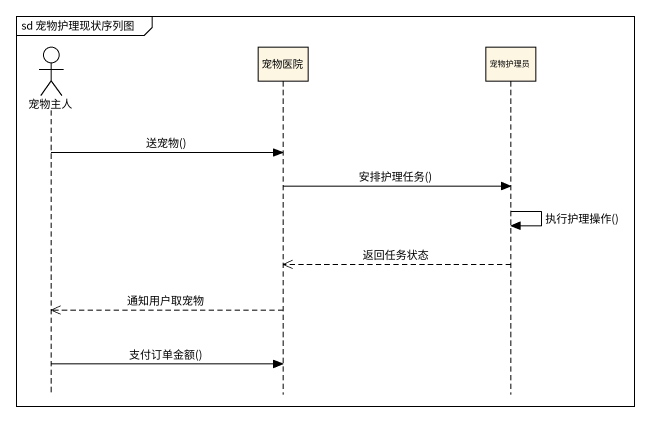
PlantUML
@startuml
mainframe sd 宠物护理现状序列图
hide footbox
actor 宠物主人
participant 宠物医院
participant 宠物护理员

宠物主人 -> 宠物医院 : 送宠物()
宠物医院 -> 宠物护理员 : 安排护理任务()
宠物护理员 -> 宠物护理员 : 执行护理操作()
宠物护理员 -->> 宠物医院 : 返回任务状态
宠物医院 -->> 宠物主人 : 通知用户取宠物
宠物主人 -> 宠物医院 : 支付订单金额()
@enduml
